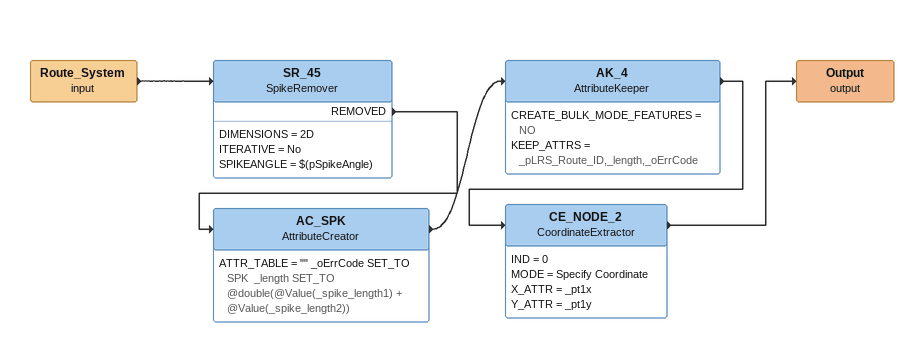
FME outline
Route_System (input)
    -> SR_45
SR_45: SpikeRemover
    DIMENSIONS = 2D
    ITERATIVE = No
    SPIKEANGLE = $(pSpikeAngle)
    REMOVED -> AC_SPK
AC_SPK: AttributeCreator
    ATTR_TABLE = "" _oErrCode SET_TO SPK  _length SET_TO @double(@Value(_spike_length1) + @Value(_spike_length2))
    -> AK_4
AK_4: AttributeKeeper
    CREATE_BULK_MODE_FEATURES = NO
    KEEP_ATTRS = _pLRS_Route_ID,_length,_oErrCode
    -> CE_NODE_2
CE_NODE_2: CoordinateExtractor
    IND = 0
    MODE = Specify Coordinate
    X_ATTR = _pt1x
    Y_ATTR = _pt1y
    -> Output (output)
Output (output)
